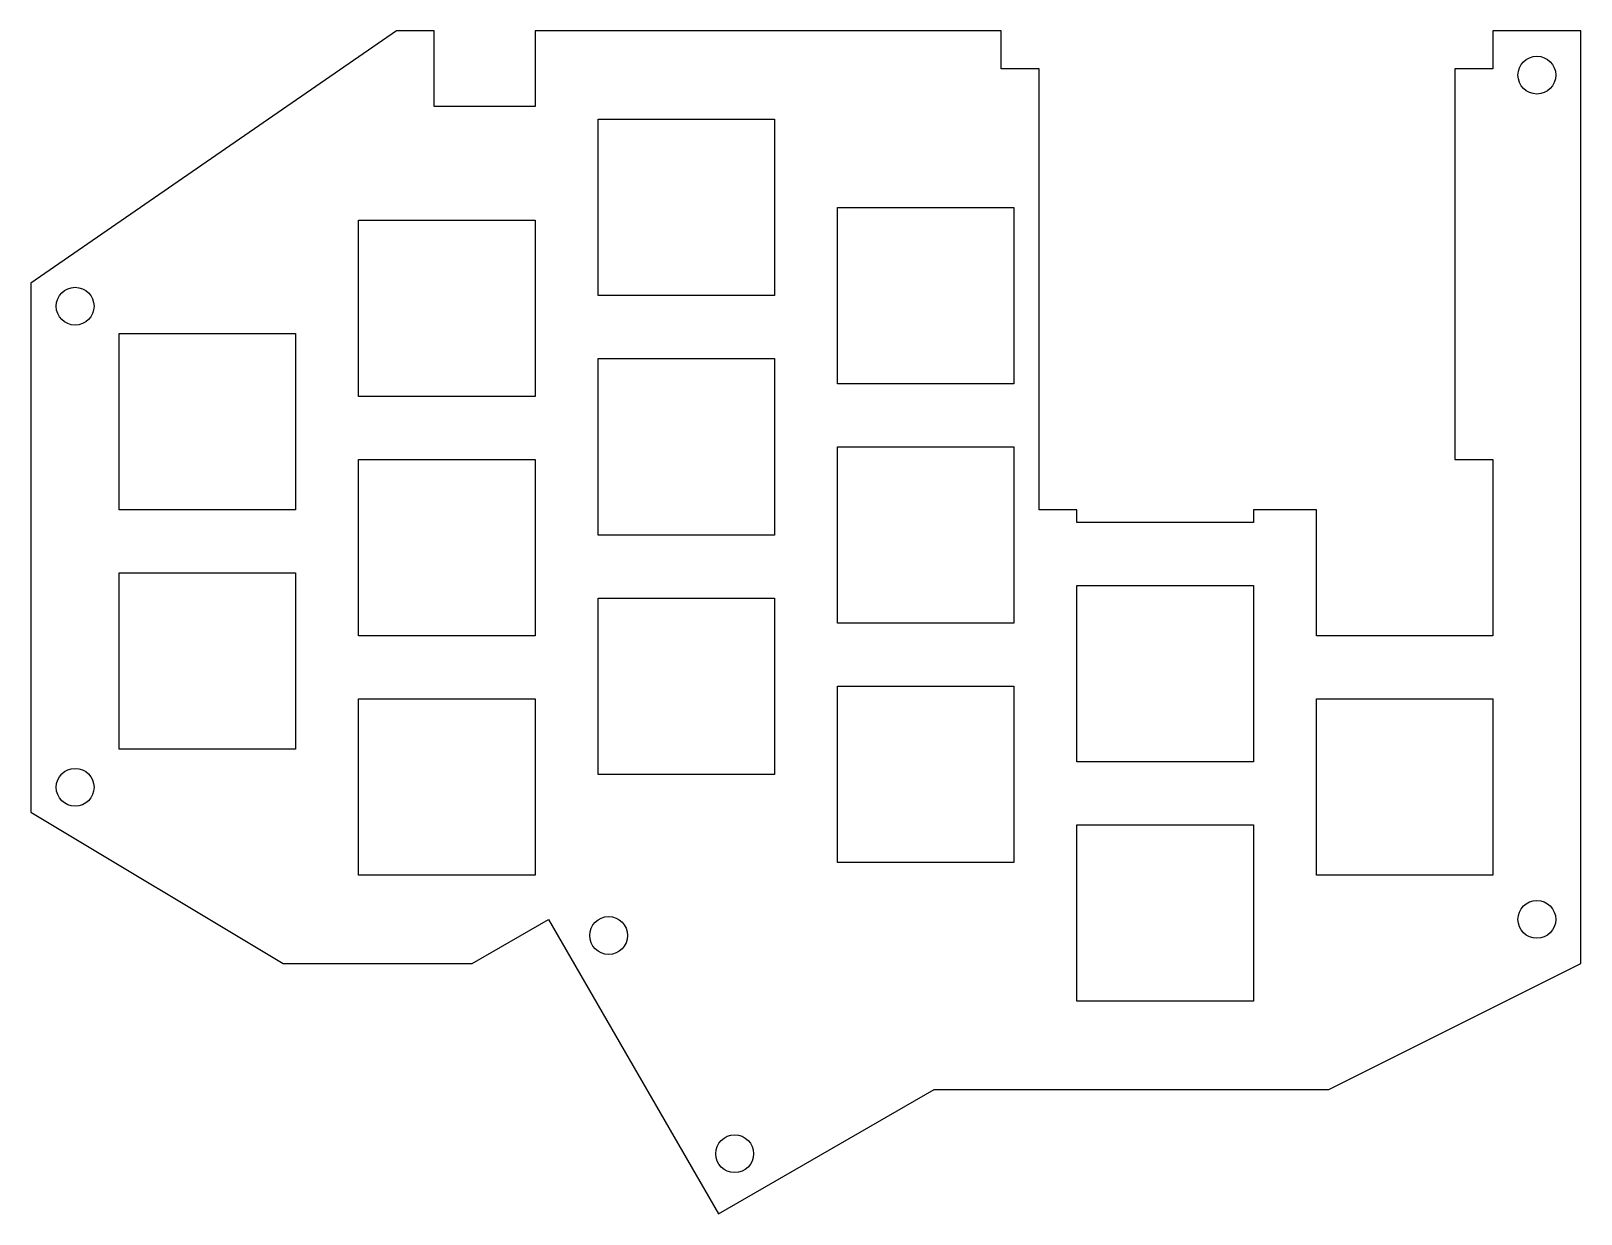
# Model space of a CAD drawing. Header units: millimetres. Extents: x -72 to 51, y -10 to 84.
import ezdxf

# ---------------------------------------------------------------- set-up
doc = ezdxf.new("R2010")
doc.units = ezdxf.units.MM

msp = doc.modelspace()

# ---------------------------------------------------------------- linework, layer by layer
for points in [[(30.32, 46), (25.32, 46), (25.32, 45), (11.32, 45), (11.32, 46), (8.32, 46), (8.32, 81), (5.32, 81), (5.32, 84), (-31.68, 84), (-31.68, 78), (-39.68, 78), (-39.68, 84), (-42.68, 84), (-71.68, 64), (-71.68, 22), (-51.68, 10), (-36.68, 10), (-30.62, 13.5), (-17.12, -9.88), (0, 0), (31.32, 0), (51.32, 10), (51.32, 84), (44.32, 84), (44.32, 81), (41.32, 81), (41.32, 50), (44.32, 50), (44.32, 36), (30.32, 36)], [(-12.68, 63), (-26.68, 63), (-26.68, 77), (-12.68, 77)], [(-31.68, 55), (-45.68, 55), (-45.68, 69), (-31.68, 69)], [(6.32, 70), (6.32, 56), (-7.68, 56), (-7.68, 70)], [(-64.68, 46), (-64.68, 60), (-50.68, 60), (-50.68, 46)], [(-12.68, 44), (-26.68, 44), (-26.68, 58), (-12.68, 58)], [(6.32, 51), (6.32, 37), (-7.68, 37), (-7.68, 51)], [(-31.68, 36), (-45.68, 36), (-45.68, 50), (-31.68, 50)], [(-50.68, 41), (-50.68, 27), (-64.68, 27), (-64.68, 41)], [(25.32, 40), (25.32, 26), (11.32, 26), (11.32, 40)], [(-26.68, 25), (-26.68, 39), (-12.68, 39), (-12.68, 25)], [(-7.68, 18), (-7.68, 32), (6.32, 32), (6.32, 18)], [(-45.68, 17), (-45.68, 31), (-31.68, 31), (-31.68, 17)], [(44.32, 31), (44.32, 17), (30.32, 17), (30.32, 31)], [(11.32, 7), (11.32, 21), (25.32, 21), (25.32, 7)]]:
    msp.add_lwpolyline(points, close=True)
for centre in [(47.82, 80.5), (-68.18, 62.16), (-68.18, 23.98), (47.82, 13.5), (-25.84, 12.22), (-15.84, -5.1)]:
    msp.add_circle(centre, 1.5)

doc.saveas('drawing.dxf')
